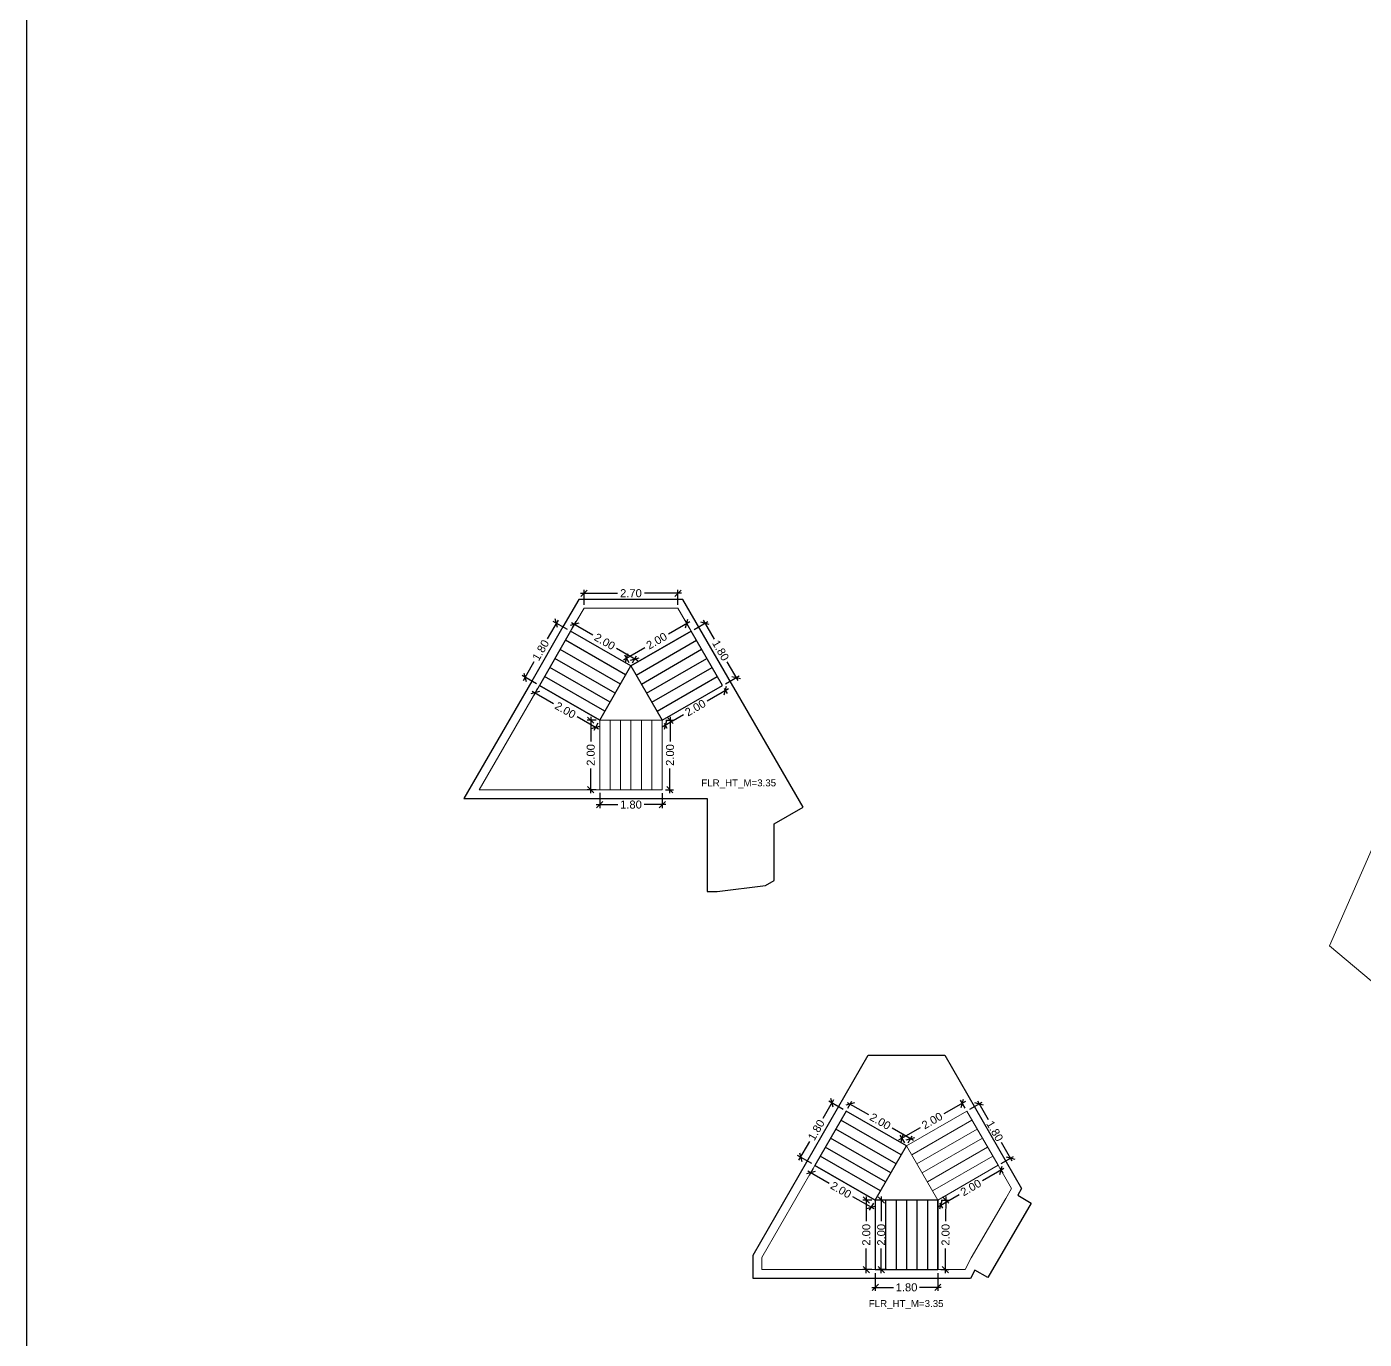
# Model space of a CAD drawing. Header units: metres. Extents: x 256329 to 886268, y -249371 to 355.
# Drawn here: x 281905.09 to 281943.54, y -317.33 to -279.59 of the extents above; entities that cross this region are included whole.
import ezdxf

# ---------------------------------------------------------------- set-up
doc = ezdxf.new("R2010")
doc.units = ezdxf.units.M
doc.header["$MEASUREMENT"] = 0
doc.header["$PDMODE"] = 35
doc.linetypes.add('CONTINOUS', pattern=[0])
doc.layers.get('0').update_dxf_attribs({"lineweight": 18})
doc.layers.get('Defpoints').update_dxf_attribs({"lineweight": 20})
doc.layers.add('BLK_1_FLR_19_BLT_UP_AREA', color=7, linetype='Continuous', true_color=0x995f4c)
doc.layers.add('SPA COMMENT', color=7, linetype='Continuous', true_color=0xeb0505)
for name, color, linetype, plot in [('BLK_1_FLR_19_STAIR_3', 7, 'Continuous', False), ('BLK_1_FLR_19_STAIR_3_FLIGHT_2', 7, 'Continuous', False), ('BLK_1_FLR_19_STAIR_4', 7, 'Continuous', False), ('BLK_1_FLR_19_STAIR_4_FLIGHT_2', 7, 'Continuous', False)]:
    doc.layers.add(name, color=color, linetype=linetype, plot=plot)
for name, color, linetype, lineweight in [('BLK_1_FLR_19_STAIR_3_FLIGHT_1', 7, 'Continuous', 0), ('BLK_1_FLR_19_STAIR_3_LANDING_1', 7, 'Continuous', 0), ('BLK_1_FLR_19_STAIR_3_LANDING_2', 7, 'Continuous', 0), ('BLK_1_FLR_19_STAIR_4_FLIGHT_1', 7, 'Continuous', 0), ('BLK_1_FLR_19_STAIR_4_LANDING_1', 7, 'Continuous', 0), ('BLK_1_FLR_19_STAIR_4_LANDING_2', 7, 'Continuous', 0)]:
    doc.layers.add(name, color=color, linetype=linetype, lineweight=lineweight)
doc.layers.add('BLK_1_FLR_19_STAIR_3_FLIGHT_3', color=7, linetype='Continuous')
doc.layers.add('BLK_1_FLR_19_STAIR_4_FLIGHT_3', color=7, linetype='Continuous')
doc.styles.get("Standard").update_dxf_attribs({"font": 'arial.ttf'})
doc.dimstyles.new('METRIC DIM', dxfattribs={"dimtxt": 0.23, "dimasz": 0.18, "dimexe": 0.1, "dimexo": 0.1, "dimgap": 0.09, "dimtad": 0, "dimzin": 0, "dimdsep": 46, "dimtxsty": 'Standard', "dimblk": 'OBLIQUE', "dimcen": 0, "dimdle": 0.1, "dimclrd": 147, "dimclre": 147, "dimclrt": 7, "dimadec": 0, "dimazin": 0, "dimtfac": 1, "dimtofl": 0, "dimtmove": 0, "dimatfit": 2, "dimfxl": 0.125, "dimtolj": 1, "dimtzin": 0, "dimarcsym": 0})

# ---------------------------------------------------------------- blocks, each defined once
blk = doc.blocks.new('_Oblique')
at = {"color": 0, "linetype": 'ByBlock', "lineweight": -2}
blk.add_line((-0.5, -0.5), (0.5, 0.5), dxfattribs=at)
blk = doc.blocks.new('*D487')
at = {"layer": 'BLK_1_FLR_19_STAIR_3_FLIGHT_2', "color": 147, "lineweight": -2, "transparency": 16777216}
for p, q in [((281929.485289, -315.424143), (281929.485473, -315.936114)), ((281931.285289, -315.423495), (281931.285473, -315.935467)), ((281929.385437, -315.83615), (281930.007937, -315.835926)), ((281931.385437, -315.835431), (281930.762937, -315.835655))]:
    blk.add_line(p, q, dxfattribs=at)
at = {"layer": 'Defpoints', "color": 0, "linetype": 'CONTINOUS', "transparency": 16777216}
for p in [(281929.485253, -315.324143, 0.042641), (281931.285253, -315.323496, 0.042641), (281929.485437, -315.836114)]:
    blk.add_point(p, dxfattribs=at)
at = {"layer": 'BLK_1_FLR_19_STAIR_3_FLIGHT_2', "color": 147, "linetype": 'CONTINOUS', "lineweight": -2, "transparency": 16777216, "xscale": 0.18, "yscale": 0.18, "zscale": 0.18}
for p, rotation in [((281929.485437, -315.836114), 180.020597), ((281931.285437, -315.835467), 0.020597)]:
    blk.add_blockref('_Oblique', p, dxfattribs=dict(at, rotation=rotation))
at = {"layer": 'BLK_1_FLR_19_STAIR_3_FLIGHT_2', "color": 7, "linetype": 'CONTINOUS', "transparency": 16777216, "insert": (281930.385437, -315.83579), "char_height": 0.23, "attachment_point": 5, "rotation": 0.0205967}
blk.add_mtext('\\A1;1.80', dxfattribs=at)
blk = doc.blocks.new('*D488')
at = {"layer": 'BLK_1_FLR_19_STAIR_3_FLIGHT_1', "color": 147, "lineweight": -2, "transparency": 16777216}
for p, q in [((281932.076775, -310.494171), (281931.460849, -310.848314)), ((281932.067376, -310.678443), (281931.940238, -310.457325)), ((281930.168233, -311.59154), (281930.784159, -311.237396)), ((281930.332217, -311.676121), (281930.205079, -311.455003))]:
    blk.add_line(p, q, dxfattribs=at)
at = {"layer": 'Defpoints', "color": 0, "linetype": 'CONTINOUS', "transparency": 16777216}
for p in [(281932.117221, -310.765134, 0.042641), (281930.254925, -311.541695), (281930.382062, -311.762812, 0.042641)]:
    blk.add_point(p, dxfattribs=at)
at = {"layer": 'BLK_1_FLR_19_STAIR_3_FLIGHT_1', "color": 147, "linetype": 'CONTINOUS', "lineweight": -2, "transparency": 16777216, "xscale": 0.18, "yscale": 0.18, "zscale": 0.18}
for p, rotation in [((281931.990084, -310.544016), 29.897956), ((281930.254925, -311.541695), 209.897956)]:
    blk.add_blockref('_Oblique', p, dxfattribs=dict(at, rotation=rotation))
at = {"layer": 'BLK_1_FLR_19_STAIR_3_FLIGHT_1', "color": 7, "linetype": 'CONTINOUS', "transparency": 16777216, "insert": (281931.122504, -311.042855), "char_height": 0.23, "attachment_point": 5, "rotation": 29.8979558}
blk.add_mtext('\\A1;2.00', dxfattribs=at)
blk = doc.blocks.new('*D489')
at = {"layer": 'BLK_1_FLR_19_STAIR_3_FLIGHT_3', "color": 147, "lineweight": -2, "transparency": 16777216}
for p, q in [((281928.676604, -310.515815), (281929.291958, -310.869414)), ((281928.697793, -310.679652), (281928.813131, -310.478933)), ((281930.584105, -311.611916), (281929.968751, -311.258317)), ((281930.431885, -311.676108), (281930.547224, -311.475389))]:
    blk.add_line(p, q, dxfattribs=at)
at = {"layer": 'Defpoints', "color": 0, "linetype": 'CONTINOUS', "transparency": 16777216}
for p in [(281928.763308, -310.565638), (281928.64797, -310.766357, 0.042641), (281930.382062, -311.762812, 0.042641)]:
    blk.add_point(p, dxfattribs=at)
at = {"layer": 'BLK_1_FLR_19_STAIR_3_FLIGHT_3', "color": 147, "linetype": 'CONTINOUS', "lineweight": -2, "transparency": 16777216, "xscale": 0.18, "yscale": 0.18, "zscale": 0.18}
for p, rotation in [((281928.763308, -310.565638), 150.117187), ((281930.497401, -311.562093), 330.117187)]:
    blk.add_blockref('_Oblique', p, dxfattribs=dict(at, rotation=rotation))
at = {"layer": 'BLK_1_FLR_19_STAIR_3_FLIGHT_3', "color": 7, "linetype": 'CONTINOUS', "transparency": 16777216, "insert": (281929.630355, -311.063866), "char_height": 0.23, "attachment_point": 5, "rotation": 330.1171874}
blk.add_mtext('\\A1;2.00', dxfattribs=at)
blk = doc.blocks.new('*D490')
at = {"layer": 'BLK_1_FLR_19_STAIR_3_LANDING_1', "color": 147, "lineweight": -2, "transparency": 16777216}
for p, q in [((281931.385252, -313.323943), (281931.612531, -313.324961)), ((281931.51298, -313.224514), (281931.509802, -313.93433)), ((281931.503131, -315.424711), (281931.506308, -314.714895)), ((281931.376298, -315.324142), (281931.603577, -315.32516))]:
    blk.add_line(p, q, dxfattribs=at)
at = {"layer": 'Defpoints', "color": 0, "linetype": 'CONTINOUS', "transparency": 16777216}
for p in [(281931.285253, -313.323496, 0.042641), (281931.276299, -315.323695, 0.042641), (281931.503578, -315.324712)]:
    blk.add_point(p, dxfattribs=at)
at = {"layer": 'BLK_1_FLR_19_STAIR_3_LANDING_1', "color": 147, "linetype": 'CONTINOUS', "lineweight": -2, "transparency": 16777216, "xscale": 0.18, "yscale": 0.18, "zscale": 0.18}
for p, rotation in [((281931.512532, -313.324513), 89.743523), ((281931.503578, -315.324712), 269.743523)]:
    blk.add_blockref('_Oblique', p, dxfattribs=dict(at, rotation=rotation))
at = {"layer": 'BLK_1_FLR_19_STAIR_3_LANDING_1', "color": 7, "linetype": 'CONTINOUS', "transparency": 16777216, "insert": (281931.508055, -314.324612), "char_height": 0.23, "attachment_point": 5, "rotation": 89.7435229}
blk.add_mtext('\\A1;2.00', dxfattribs=at)
blk = doc.blocks.new('*D491')
at = {"layer": 'BLK_1_FLR_19_STAIR_3_LANDING_1', "color": 147, "lineweight": -2, "transparency": 16777216}
for p, q in [((281933.187184, -312.419108), (281932.57277, -312.773685)), ((281933.06691, -312.410762), (281933.150556, -312.555704)), ((281931.282286, -313.518421), (281931.8967, -313.163844)), ((281931.335236, -313.410108), (281931.418882, -313.555049))]:
    blk.add_line(p, q, dxfattribs=at)
at = {"layer": 'Defpoints', "color": 0, "linetype": 'CONTINOUS', "transparency": 16777216}
for p in [(281933.016926, -312.32415, 0.042641), (281933.100572, -312.469092), (281931.285253, -313.323496, 0.042641)]:
    blk.add_point(p, dxfattribs=at)
at = {"layer": 'BLK_1_FLR_19_STAIR_3_LANDING_1', "color": 147, "linetype": 'CONTINOUS', "lineweight": -2, "transparency": 16777216, "xscale": 0.18, "yscale": 0.18, "zscale": 0.18}
for p, rotation in [((281933.100572, -312.469092), 29.98915999999999), ((281931.368898, -313.468437), 209.98916)]:
    blk.add_blockref('_Oblique', p, dxfattribs=dict(at, rotation=rotation))
at = {"layer": 'BLK_1_FLR_19_STAIR_3_LANDING_1', "color": 7, "linetype": 'CONTINOUS', "transparency": 16777216, "insert": (281932.234735, -312.968764), "char_height": 0.23, "attachment_point": 5, "rotation": 29.9891596}
blk.add_mtext('\\A1;2.00', dxfattribs=at)
blk = doc.blocks.new('*D492')
at = {"layer": 'BLK_1_FLR_19_STAIR_3_LANDING_2', "color": 147, "lineweight": -2, "transparency": 16777216}
for p, q in [((281927.544861, -312.485343), (281928.160215, -312.838942)), ((281927.701337, -312.413745), (281927.581743, -312.621871)), ((281929.452363, -313.581444), (281928.837008, -313.227845)), ((281929.43543, -313.4102), (281929.315835, -313.618326))]:
    blk.add_line(p, q, dxfattribs=at)
at = {"layer": 'Defpoints', "color": 0, "linetype": 'CONTINOUS', "transparency": 16777216}
for p in [(281927.631566, -312.535166), (281927.75116, -312.32704, 0.042641), (281929.485253, -313.323496, 0.042641)]:
    blk.add_point(p, dxfattribs=at)
at = {"layer": 'BLK_1_FLR_19_STAIR_3_LANDING_2', "color": 147, "linetype": 'CONTINOUS', "lineweight": -2, "transparency": 16777216, "xscale": 0.18, "yscale": 0.18, "zscale": 0.18}
for p, rotation in [((281927.631566, -312.535166), 150.117187), ((281929.365658, -313.531621), 330.117187)]:
    blk.add_blockref('_Oblique', p, dxfattribs=dict(at, rotation=rotation))
at = {"layer": 'BLK_1_FLR_19_STAIR_3_LANDING_2', "color": 7, "linetype": 'CONTINOUS', "transparency": 16777216, "insert": (281928.498612, -313.033394), "char_height": 0.23, "attachment_point": 5, "rotation": 330.1171874}
blk.add_mtext('\\A1;2.00', dxfattribs=at)
blk = doc.blocks.new('*D493')
at = {"layer": 'BLK_1_FLR_19_STAIR_3_LANDING_2', "color": 147, "lineweight": -2, "transparency": 16777216}
for p, q in [((281929.385253, -313.323496), (281929.129602, -313.323496)), ((281929.229602, -313.223496), (281929.229602, -313.933209)), ((281929.229602, -315.423496), (281929.229602, -314.713782)), ((281929.385253, -315.323496), (281929.129602, -315.323496))]:
    blk.add_line(p, q, dxfattribs=at)
at = {"layer": 'Defpoints', "color": 0, "linetype": 'CONTINOUS', "transparency": 16777216}
for p in [(281929.485253, -313.323496, 0.042641), (281929.229602, -315.323496), (281929.485253, -315.323496, 0.042641)]:
    blk.add_point(p, dxfattribs=at)
at = {"layer": 'BLK_1_FLR_19_STAIR_3_LANDING_2', "color": 147, "linetype": 'CONTINOUS', "lineweight": -2, "transparency": 16777216, "xscale": 0.18, "yscale": 0.18, "zscale": 0.18}
for p, rotation in [((281929.229602, -313.323496), 90), ((281929.229602, -315.323496), 270)]:
    blk.add_blockref('_Oblique', p, dxfattribs=dict(at, rotation=rotation))
at = {"layer": 'BLK_1_FLR_19_STAIR_3_LANDING_2', "color": 7, "linetype": 'CONTINOUS', "transparency": 16777216, "insert": (281929.229602, -314.323496), "char_height": 0.23, "attachment_point": 5, "rotation": 90}
blk.add_mtext('\\A1;2.00', dxfattribs=at)
blk = doc.blocks.new('*D494')
at = {"layer": 'BLK_1_FLR_19_STAIR_3_FLIGHT_1', "color": 147, "lineweight": -2, "transparency": 16777216}
for p, q in [((281932.203833, -310.71515), (281932.559763, -310.509744)), ((281932.423167, -310.473116), (281932.734315, -311.012276)), ((281933.422839, -312.205356), (281933.111691, -311.666196)), ((281933.103538, -312.274166), (281933.459468, -312.06876))]:
    blk.add_line(p, q, dxfattribs=at)
at = {"layer": 'Defpoints', "color": 0, "linetype": 'CONTINOUS', "transparency": 16777216}
for p in [(281932.117221, -310.765134, 0.042641), (281933.372856, -312.118744), (281933.016926, -312.32415, 0.042641)]:
    blk.add_point(p, dxfattribs=at)
at = {"layer": 'BLK_1_FLR_19_STAIR_3_FLIGHT_1', "color": 147, "linetype": 'CONTINOUS', "lineweight": -2, "transparency": 16777216, "xscale": 0.18, "yscale": 0.18, "zscale": 0.18}
for p, rotation in [((281932.473151, -310.559728), 119.98916), ((281933.372856, -312.118744), 299.98916)]:
    blk.add_blockref('_Oblique', p, dxfattribs=dict(at, rotation=rotation))
at = {"layer": 'BLK_1_FLR_19_STAIR_3_FLIGHT_1', "color": 7, "linetype": 'CONTINOUS', "transparency": 16777216, "insert": (281932.923003, -311.339236), "char_height": 0.23, "attachment_point": 5, "rotation": 299.9891596}
blk.add_mtext('\\A1;1.80', dxfattribs=at)
blk = doc.blocks.new('*D495')
at = {"layer": 'BLK_1_FLR_19_STAIR_3_FLIGHT_3', "color": 147, "lineweight": -2, "transparency": 16777216}
for p, q in [((281928.288669, -310.444559), (281927.978523, -310.984295)), ((281928.561265, -310.716534), (281928.152142, -310.481441)), ((281927.292214, -312.178652), (281927.602361, -311.638915)), ((281927.664456, -312.277217), (281927.255332, -312.042124))]:
    blk.add_line(p, q, dxfattribs=at)
at = {"layer": 'Defpoints', "color": 0, "linetype": 'CONTINOUS', "transparency": 16777216}
for p in [(281928.64797, -310.766357, 0.042641), (281927.342037, -312.091947), (281927.75116, -312.32704, 0.042641)]:
    blk.add_point(p, dxfattribs=at)
at = {"layer": 'BLK_1_FLR_19_STAIR_3_FLIGHT_3', "color": 147, "linetype": 'CONTINOUS', "lineweight": -2, "transparency": 16777216, "xscale": 0.18, "yscale": 0.18, "zscale": 0.18}
for p, rotation in [((281928.238847, -310.531264), 60.117187), ((281927.342037, -312.091947), 240.1171869999999)]:
    blk.add_blockref('_Oblique', p, dxfattribs=dict(at, rotation=rotation))
at = {"layer": 'BLK_1_FLR_19_STAIR_3_FLIGHT_3', "color": 7, "linetype": 'CONTINOUS', "transparency": 16777216, "insert": (281927.790442, -311.311605), "char_height": 0.23, "attachment_point": 5, "rotation": 60.1171874}
blk.add_mtext('\\A1;1.80', dxfattribs=at)
blk = doc.blocks.new('*D496')
at = {"layer": 'BLK_1_FLR_19_STAIR_4_FLIGHT_2', "color": 147, "lineweight": -2, "transparency": 16777216}
for p, q in [((281920.366972, -296.648841), (281920.056825, -297.188577)), ((281920.639568, -296.920816), (281920.230445, -296.685723)), ((281919.370517, -298.382934), (281919.680663, -297.843197)), ((281919.742758, -298.481499), (281919.333635, -298.246406))]:
    blk.add_line(p, q, dxfattribs=at)
at = {"layer": 'Defpoints', "color": 0, "linetype": 'CONTINOUS', "transparency": 16777216}
for p in [(281920.726273, -296.970639, 0.042641), (281919.42034, -298.296229), (281919.829463, -298.531322, 0.042641)]:
    blk.add_point(p, dxfattribs=at)
at = {"layer": 'BLK_1_FLR_19_STAIR_4_FLIGHT_2', "color": 147, "linetype": 'CONTINOUS', "lineweight": -2, "transparency": 16777216, "xscale": 0.18, "yscale": 0.18, "zscale": 0.18}
for p, rotation in [((281920.317149, -296.735546), 60.117187), ((281919.42034, -298.296229), 240.1171869999999)]:
    blk.add_blockref('_Oblique', p, dxfattribs=dict(at, rotation=rotation))
at = {"layer": 'BLK_1_FLR_19_STAIR_4_FLIGHT_2', "color": 7, "linetype": 'CONTINOUS', "transparency": 16777216, "insert": (281919.868744, -297.515887), "char_height": 0.23, "attachment_point": 5, "rotation": 60.1171874}
blk.add_mtext('\\A1;1.80', dxfattribs=at)
blk = doc.blocks.new('*D497')
at = {"layer": 'BLK_1_FLR_19_STAIR_4_LANDING_2', "color": 147, "lineweight": -2, "transparency": 16777216}
for p, q in [((281924.155078, -296.698453), (281923.539152, -297.052596)), ((281924.145678, -296.882725), (281924.018541, -296.661607)), ((281922.246536, -297.795822), (281922.862462, -297.441678)), ((281922.41052, -297.880403), (281922.283382, -297.659285))]:
    blk.add_line(p, q, dxfattribs=at)
at = {"layer": 'Defpoints', "color": 0, "linetype": 'CONTINOUS', "transparency": 16777216}
for p in [(281924.195524, -296.969416, 0.042641), (281922.333227, -297.745976), (281922.460365, -297.967094, 0.042641)]:
    blk.add_point(p, dxfattribs=at)
at = {"layer": 'BLK_1_FLR_19_STAIR_4_LANDING_2', "color": 147, "linetype": 'CONTINOUS', "lineweight": -2, "transparency": 16777216, "xscale": 0.18, "yscale": 0.18, "zscale": 0.18}
for p, rotation in [((281924.068386, -296.748298), 29.897956), ((281922.333227, -297.745976), 209.897956)]:
    blk.add_blockref('_Oblique', p, dxfattribs=dict(at, rotation=rotation))
at = {"layer": 'BLK_1_FLR_19_STAIR_4_LANDING_2', "color": 7, "linetype": 'CONTINOUS', "transparency": 16777216, "insert": (281923.200807, -297.247137), "char_height": 0.23, "attachment_point": 5, "rotation": 29.8979558}
blk.add_mtext('\\A1;2.00', dxfattribs=at)
blk = doc.blocks.new('*D498')
at = {"layer": 'BLK_1_FLR_19_STAIR_4_FLIGHT_2', "color": 147, "lineweight": -2, "transparency": 16777216}
for p, q in [((281920.754906, -296.720097), (281921.370261, -297.073696)), ((281920.776095, -296.883934), (281920.891434, -296.683215)), ((281922.662408, -297.816198), (281922.047054, -297.462599)), ((281922.510188, -297.88039), (281922.625526, -297.679671))]:
    blk.add_line(p, q, dxfattribs=at)
at = {"layer": 'Defpoints', "color": 0, "linetype": 'CONTINOUS', "transparency": 16777216}
for p in [(281920.841611, -296.76992), (281920.726273, -296.970639, 0.042641), (281922.460365, -297.967094, 0.042641)]:
    blk.add_point(p, dxfattribs=at)
at = {"layer": 'BLK_1_FLR_19_STAIR_4_FLIGHT_2', "color": 147, "linetype": 'CONTINOUS', "lineweight": -2, "transparency": 16777216, "xscale": 0.18, "yscale": 0.18, "zscale": 0.18}
for p, rotation in [((281920.841611, -296.76992), 150.117187), ((281922.575704, -297.766375), 330.117187)]:
    blk.add_blockref('_Oblique', p, dxfattribs=dict(at, rotation=rotation))
at = {"layer": 'BLK_1_FLR_19_STAIR_4_FLIGHT_2', "color": 7, "linetype": 'CONTINOUS', "transparency": 16777216, "insert": (281921.708657, -297.268148), "char_height": 0.23, "attachment_point": 5, "rotation": 330.1171874}
blk.add_mtext('\\A1;2.00', dxfattribs=at)
blk = doc.blocks.new('*D499')
at = {"layer": 'BLK_1_FLR_19_STAIR_4_FLIGHT_1', "color": 147, "lineweight": -2, "transparency": 16777216}
for p, q in [((281923.463554, -299.528225), (281923.690834, -299.529243)), ((281923.591282, -299.428796), (281923.588105, -300.138612)), ((281923.581433, -301.628993), (281923.584611, -300.919177)), ((281923.454601, -301.528424), (281923.68188, -301.529442))]:
    blk.add_line(p, q, dxfattribs=at)
at = {"layer": 'Defpoints', "color": 0, "linetype": 'CONTINOUS', "transparency": 16777216}
for p in [(281923.363555, -299.527777, 0.042641), (281923.354602, -301.527976, 0.042641), (281923.581881, -301.528994)]:
    blk.add_point(p, dxfattribs=at)
at = {"layer": 'BLK_1_FLR_19_STAIR_4_FLIGHT_1', "color": 147, "linetype": 'CONTINOUS', "lineweight": -2, "transparency": 16777216, "xscale": 0.18, "yscale": 0.18, "zscale": 0.18}
for p, rotation in [((281923.590835, -299.528795), 89.743523), ((281923.581881, -301.528994), 269.743523)]:
    blk.add_blockref('_Oblique', p, dxfattribs=dict(at, rotation=rotation))
at = {"layer": 'BLK_1_FLR_19_STAIR_4_FLIGHT_1', "color": 7, "linetype": 'CONTINOUS', "transparency": 16777216, "insert": (281923.586358, -300.528894), "char_height": 0.23, "attachment_point": 5, "rotation": 89.7435229}
blk.add_mtext('\\A1;2.00', dxfattribs=at)
blk = doc.blocks.new('*D500')
at = {"layer": 'BLK_1_FLR_19_STAIR_4_FLIGHT_3', "color": 147, "lineweight": -2, "transparency": 16777216}
for p, q in [((281925.265487, -298.62339), (281924.651073, -298.977967)), ((281925.145213, -298.615044), (281925.228858, -298.759986)), ((281923.360589, -299.722703), (281923.975003, -299.368126)), ((281923.413539, -299.614389), (281923.497185, -299.759331))]:
    blk.add_line(p, q, dxfattribs=at)
at = {"layer": 'Defpoints', "color": 0, "linetype": 'CONTINOUS', "transparency": 16777216}
for p in [(281925.095229, -298.528432, 0.042641), (281925.178875, -298.673374), (281923.363555, -299.527777, 0.042641)]:
    blk.add_point(p, dxfattribs=at)
at = {"layer": 'BLK_1_FLR_19_STAIR_4_FLIGHT_3', "color": 147, "linetype": 'CONTINOUS', "lineweight": -2, "transparency": 16777216, "xscale": 0.18, "yscale": 0.18, "zscale": 0.18}
for p, rotation in [((281925.178875, -298.673374), 29.98915999999999), ((281923.447201, -299.672719), 209.98916)]:
    blk.add_blockref('_Oblique', p, dxfattribs=dict(at, rotation=rotation))
at = {"layer": 'BLK_1_FLR_19_STAIR_4_FLIGHT_3', "color": 7, "linetype": 'CONTINOUS', "transparency": 16777216, "insert": (281924.313038, -299.173046), "char_height": 0.23, "attachment_point": 5, "rotation": 29.9891596}
blk.add_mtext('\\A1;2.00', dxfattribs=at)
blk = doc.blocks.new('*D501')
at = {"layer": 'BLK_1_FLR_19_STAIR_4_LANDING_1', "color": 147, "lineweight": -2, "transparency": 16777216}
for p, q in [((281919.623164, -298.689625), (281920.238518, -299.043224)), ((281919.77964, -298.618027), (281919.660046, -298.826153)), ((281921.530665, -299.785726), (281920.915311, -299.432127)), ((281921.513733, -299.614482), (281921.394138, -299.822608))]:
    blk.add_line(p, q, dxfattribs=at)
at = {"layer": 'Defpoints', "color": 0, "linetype": 'CONTINOUS', "transparency": 16777216}
for p in [(281919.709868, -298.739448), (281919.829463, -298.531322, 0.042641), (281921.563555, -299.527777, 0.042641)]:
    blk.add_point(p, dxfattribs=at)
at = {"layer": 'BLK_1_FLR_19_STAIR_4_LANDING_1', "color": 147, "linetype": 'CONTINOUS', "lineweight": -2, "transparency": 16777216, "xscale": 0.18, "yscale": 0.18, "zscale": 0.18}
for p, rotation in [((281919.709868, -298.739448), 150.117187), ((281921.443961, -299.735903), 330.117187)]:
    blk.add_blockref('_Oblique', p, dxfattribs=dict(at, rotation=rotation))
at = {"layer": 'BLK_1_FLR_19_STAIR_4_LANDING_1', "color": 7, "linetype": 'CONTINOUS', "transparency": 16777216, "insert": (281920.576915, -299.237676), "char_height": 0.23, "attachment_point": 5, "rotation": 330.1171874}
blk.add_mtext('\\A1;2.00', dxfattribs=at)
blk = doc.blocks.new('*D502')
at = {"layer": 'BLK_1_FLR_19_STAIR_4_LANDING_1', "color": 147, "lineweight": -2, "transparency": 16777216}
for p, q in [((281921.463555, -299.527777), (281921.207905, -299.527777)), ((281921.307905, -299.427777), (281921.307905, -300.137491)), ((281921.307905, -301.627777), (281921.307905, -300.918064)), ((281921.463555, -301.527777), (281921.207905, -301.527777))]:
    blk.add_line(p, q, dxfattribs=at)
at = {"layer": 'Defpoints', "color": 0, "linetype": 'CONTINOUS', "transparency": 16777216}
for p in [(281921.563555, -299.527777, 0.042641), (281921.307905, -301.527777), (281921.563555, -301.527777, 0.042641)]:
    blk.add_point(p, dxfattribs=at)
at = {"layer": 'BLK_1_FLR_19_STAIR_4_LANDING_1', "color": 147, "linetype": 'CONTINOUS', "lineweight": -2, "transparency": 16777216, "xscale": 0.18, "yscale": 0.18, "zscale": 0.18}
for p, rotation in [((281921.307905, -299.527777), 90), ((281921.307905, -301.527777), 270)]:
    blk.add_blockref('_Oblique', p, dxfattribs=dict(at, rotation=rotation))
at = {"layer": 'BLK_1_FLR_19_STAIR_4_LANDING_1', "color": 7, "linetype": 'CONTINOUS', "transparency": 16777216, "insert": (281921.307905, -300.527777), "char_height": 0.23, "attachment_point": 5, "rotation": 90}
blk.add_mtext('\\A1;2.00', dxfattribs=at)
blk = doc.blocks.new('*D503')
at = {"layer": 'BLK_1_FLR_19_STAIR_4_FLIGHT_3', "color": 147, "lineweight": -2, "transparency": 16777216}
for p, q in [((281924.282136, -296.919432), (281924.677643, -296.691186)), ((281924.541047, -296.654558), (281924.852195, -297.193718)), ((281925.540719, -298.386798), (281925.229571, -297.847638)), ((281925.181841, -298.478448), (281925.577348, -298.250202))]:
    blk.add_line(p, q, dxfattribs=at)
at = {"layer": 'Defpoints', "color": 0, "linetype": 'CONTINOUS', "transparency": 16777216}
for p in [(281924.195524, -296.969416, 0.042641), (281925.490736, -298.300186), (281925.095229, -298.528432, 0.042641)]:
    blk.add_point(p, dxfattribs=at)
at = {"layer": 'BLK_1_FLR_19_STAIR_4_FLIGHT_3', "color": 147, "linetype": 'CONTINOUS', "lineweight": -2, "transparency": 16777216, "xscale": 0.18, "yscale": 0.18, "zscale": 0.18}
for p, rotation in [((281924.591031, -296.74117), 119.98916), ((281925.490736, -298.300186), 299.98916)]:
    blk.add_blockref('_Oblique', p, dxfattribs=dict(at, rotation=rotation))
at = {"layer": 'BLK_1_FLR_19_STAIR_4_FLIGHT_3', "color": 7, "linetype": 'CONTINOUS', "transparency": 16777216, "insert": (281925.040883, -297.520678), "char_height": 0.23, "attachment_point": 5, "rotation": 299.9891596}
blk.add_mtext('\\A1;1.80', dxfattribs=at)
blk = doc.blocks.new('*D504')
at = {"layer": 'BLK_1_FLR_19_STAIR_4_FLIGHT_1', "color": 147, "lineweight": -2, "transparency": 16777216}
for p, q in [((281921.563555, -301.613979), (281921.563555, -302.054956)), ((281923.363555, -301.627777), (281923.363555, -302.054956)), ((281921.463555, -301.954956), (281922.086055, -301.954956)), ((281923.463555, -301.954956), (281922.841055, -301.954956))]:
    blk.add_line(p, q, dxfattribs=at)
at = {"layer": 'Defpoints', "color": 0, "linetype": 'CONTINOUS', "transparency": 16777216}
for p in [(281921.563555, -301.513979, 0.042641), (281923.363555, -301.527777, 0.042641), (281921.563555, -301.954956)]:
    blk.add_point(p, dxfattribs=at)
at = {"layer": 'BLK_1_FLR_19_STAIR_4_FLIGHT_1', "color": 147, "linetype": 'CONTINOUS', "lineweight": -2, "transparency": 16777216, "xscale": 0.18, "yscale": 0.18, "zscale": 0.18, "rotation": 180}
blk.add_blockref('_Oblique', (281921.563555, -301.954956), dxfattribs=at)
at = {"layer": 'BLK_1_FLR_19_STAIR_4_FLIGHT_1', "color": 147, "linetype": 'CONTINOUS', "lineweight": -2, "transparency": 16777216, "xscale": 0.18, "yscale": 0.18, "zscale": 0.18}
blk.add_blockref('_Oblique', (281923.363555, -301.954956), dxfattribs=at)
at = {"layer": 'BLK_1_FLR_19_STAIR_4_FLIGHT_1', "color": 7, "linetype": 'CONTINOUS', "transparency": 16777216, "insert": (281922.463555, -301.954956), "char_height": 0.23, "attachment_point": 5}
blk.add_mtext('\\A1;1.80', dxfattribs=at)
blk = doc.blocks.new('*D505')
at = {"layer": 'BLK_1_FLR_19_STAIR_4_LANDING_2', "color": 147, "lineweight": -2, "transparency": 16777216}
for p, q in [((281921.013266, -295.876986), (281922.072449, -295.876986)), ((281921.113266, -296.206865), (281921.113266, -295.776986)), ((281923.912206, -295.876986), (281922.853022, -295.876986)), ((281923.812206, -296.206201), (281923.812206, -295.776986))]:
    blk.add_line(p, q, dxfattribs=at)
at = {"layer": 'Defpoints', "color": 0, "linetype": 'CONTINOUS', "transparency": 16777216}
for p in [(281921.113266, -295.876986), (281921.113266, -296.306865, 0.042641), (281923.812206, -296.306201, 0.042641)]:
    blk.add_point(p, dxfattribs=at)
at = {"layer": 'BLK_1_FLR_19_STAIR_4_LANDING_2', "color": 147, "linetype": 'CONTINOUS', "lineweight": -2, "transparency": 16777216, "xscale": 0.18, "yscale": 0.18, "zscale": 0.18, "rotation": 180}
blk.add_blockref('_Oblique', (281921.113266, -295.876986), dxfattribs=at)
at = {"layer": 'BLK_1_FLR_19_STAIR_4_LANDING_2', "color": 147, "linetype": 'CONTINOUS', "lineweight": -2, "transparency": 16777216, "xscale": 0.18, "yscale": 0.18, "zscale": 0.18}
blk.add_blockref('_Oblique', (281923.812206, -295.876986), dxfattribs=at)
at = {"layer": 'BLK_1_FLR_19_STAIR_4_LANDING_2', "color": 7, "linetype": 'CONTINOUS', "transparency": 16777216, "insert": (281922.462736, -295.876986), "char_height": 0.23, "attachment_point": 5}
blk.add_mtext('\\A1;2.70', dxfattribs=at)
blk = doc.blocks.new('*D506')
at = {"layer": 'BLK_1_FLR_19_STAIR_3_FLIGHT_2', "color": 147, "lineweight": -2, "transparency": 16777216}
for p, q in [((281929.814344, -313.323496), (281929.558693, -313.323496)), ((281929.658693, -313.223496), (281929.658693, -313.933209)), ((281929.658693, -315.423496), (281929.658693, -314.713782)), ((281929.814344, -315.323496), (281929.558693, -315.323496))]:
    blk.add_line(p, q, dxfattribs=at)
at = {"layer": 'Defpoints', "color": 0, "linetype": 'CONTINOUS', "transparency": 16777216}
for p in [(281929.914344, -313.323496, 0.042641), (281929.658693, -315.323496), (281929.914344, -315.323496, 0.042641)]:
    blk.add_point(p, dxfattribs=at)
at = {"layer": 'BLK_1_FLR_19_STAIR_3_FLIGHT_2', "color": 147, "linetype": 'CONTINOUS', "lineweight": -2, "transparency": 16777216, "xscale": 0.18, "yscale": 0.18, "zscale": 0.18}
for p, rotation in [((281929.658693, -313.323496), 90), ((281929.658693, -315.323496), 270)]:
    blk.add_blockref('_Oblique', p, dxfattribs=dict(at, rotation=rotation))
at = {"layer": 'BLK_1_FLR_19_STAIR_3_FLIGHT_2', "color": 7, "linetype": 'CONTINOUS', "transparency": 16777216, "insert": (281929.658693, -314.323496), "char_height": 0.23, "attachment_point": 5, "rotation": 90}
blk.add_mtext('\\A1;2.00', dxfattribs=at)

msp = doc.modelspace()

# ---------------------------------------------------------------- linework, layer by layer
at = {"layer": 'BLK_1_FLR_19_BLT_UP_AREA', "color": 14, "linetype": 'ByBlock', "lineweight": 9, "elevation": 0.042641}
msp.add_lwpolyline([(281944.387581, -301.820989), (281942.543211, -306.011289), (281944.221027, -307.427431)], dxfattribs=at)
at = {"layer": 'BLK_1_FLR_19_STAIR_3', "color": 7, "linetype": 'CONTINOUS'}
msp.add_lwpolyline([(281929.279722, -309.158504), (281931.482514, -309.158504), (281933.694077, -312.990718), (281933.580946, -313.186517), (281933.969471, -313.416278), (281932.723779, -315.554459), (281932.347905, -315.338069), (281932.228172, -315.576775), (281925.976429, -315.578339), (281925.976261, -314.907387)], close=True, dxfattribs=at)
at = {"layer": 'BLK_1_FLR_19_STAIR_3_FLIGHT_1', "color": 3, "linetype": 'CONTINOUS'}
for p, q in [((281930.382062, -311.762812), (281932.117221, -310.765134)), ((281930.535498, -312.024316), (281932.267172, -311.02497)), ((281930.685449, -312.284152), (281932.417123, -311.284806)), ((281930.8354, -312.543988), (281932.567074, -311.544642)), ((281930.985351, -312.803824), (281932.717025, -311.804478)), ((281931.135302, -313.06366), (281932.866976, -312.064314)), ((281931.285253, -313.323496), (281933.016926, -312.32415))]:
    msp.add_line(p, q, dxfattribs=at)
at = {"layer": 'BLK_1_FLR_19_STAIR_3_FLIGHT_1', "ltscale": 0.05}
msp.add_lwpolyline([(281930.382062, -311.762812), (281931.285253, -313.323496), (281933.016926, -312.32415), (281932.117221, -310.765134), (281930.382062, -311.762812)], dxfattribs=at)
at = {"layer": 'BLK_1_FLR_19_STAIR_3_FLIGHT_2', "color": 3, "linetype": 'CONTINOUS'}
for p, q in [((281929.485253, -313.323496), (281929.485253, -315.323496)), ((281929.785253, -313.323496), (281929.785253, -315.323496)), ((281930.085253, -313.323496), (281930.085253, -315.323496)), ((281930.385253, -313.323496), (281930.385253, -315.323496)), ((281930.685253, -313.323496), (281930.685253, -315.323496)), ((281930.985253, -313.323496), (281930.985253, -315.323496)), ((281931.285253, -313.323496), (281931.285253, -315.323496))]:
    msp.add_line(p, q, dxfattribs=at)
at = {"layer": 'BLK_1_FLR_19_STAIR_3_FLIGHT_2', "color": 7, "linetype": 'CONTINOUS'}
msp.add_lwpolyline([(281931.285253, -313.323496), (281929.485253, -313.323496), (281929.485253, -315.323496), (281931.285253, -315.323496)], close=True, dxfattribs=at)
at = {"layer": 'BLK_1_FLR_19_STAIR_3_FLIGHT_3', "color": 3, "linetype": 'CONTINOUS'}
for p, q in [((281930.232594, -312.022926), (281928.498502, -311.026471)), ((281930.382062, -311.762812), (281928.64797, -310.766357)), ((281930.083126, -312.28304), (281928.349033, -311.286585)), ((281929.784189, -312.803268), (281928.050097, -311.806812)), ((281929.933658, -312.543154), (281928.199565, -311.546699)), ((281929.634721, -313.063382), (281927.900629, -312.066926)), ((281929.485253, -313.323496), (281927.75116, -312.32704))]:
    msp.add_line(p, q, dxfattribs=at)
at = {"layer": 'BLK_1_FLR_19_STAIR_3_FLIGHT_3', "color": 7, "linetype": 'CONTINOUS'}
msp.add_lwpolyline([(281928.64797, -310.766357), (281927.75116, -312.32704), (281929.485253, -313.323496), (281930.382062, -311.762812), (281928.64797, -310.766357)], dxfattribs=at)
at = {"layer": 'BLK_1_FLR_19_STAIR_3_LANDING_1', "color": 7, "linetype": 'CONTINOUS'}
msp.add_lwpolyline([(281931.285253, -313.323496), (281931.285253, -315.323496), (281932.071815, -315.323496), (281932.241769, -314.984668), (281932.241769, -314.984668), (281933.236151, -313.276916), (281933.236151, -313.276916), (281933.401557, -312.990642), (281933.016926, -312.32415), (281931.286466, -313.325593)], dxfattribs=at)
at = {"layer": 'BLK_1_FLR_19_STAIR_3_LANDING_2', "color": 7, "linetype": 'CONTINOUS'}
msp.add_lwpolyline([(281929.485253, -313.323496), (281927.75116, -312.32704), (281926.229597, -314.974957), (281926.229685, -315.324957), (281929.485253, -315.323496), (281929.485253, -313.323496)], dxfattribs=at)
at = {"layer": 'BLK_1_FLR_19_STAIR_4', "color": 7, "linetype": 'CONTINOUS'}
msp.add_lwpolyline([(281923.958402, -296.052847), (281920.967707, -296.053581), (281920.50703, -296.843738), (281919.609961, -298.404873), (281917.659151, -301.782759), (281924.651553, -301.779733), (281924.652223, -304.456325), (281924.941515, -304.456252), (281926.326698, -304.278687), (281926.58003, -304.132476), (281926.579718, -302.509535), (281927.410683, -302.029325)], close=True, dxfattribs=at)
at = {"layer": 'BLK_1_FLR_19_STAIR_4_FLIGHT_1', "color": 3, "linetype": 'CONTINOUS'}
for p, q in [((281921.563555, -299.527777), (281921.563555, -301.527777)), ((281921.863555, -299.527777), (281921.863555, -301.527777)), ((281922.163555, -299.527777), (281922.163555, -301.527777)), ((281922.463555, -299.527777), (281922.463555, -301.527777)), ((281922.763555, -299.527777), (281922.763555, -301.527777)), ((281923.063555, -299.527777), (281923.063555, -301.527777)), ((281923.363555, -299.527777), (281923.363555, -301.527777))]:
    msp.add_line(p, q, dxfattribs=at)
at = {"layer": 'BLK_1_FLR_19_STAIR_4_FLIGHT_1', "color": 7, "linetype": 'CONTINOUS'}
msp.add_lwpolyline([(281923.363555, -299.527777), (281921.563555, -299.527777), (281921.563555, -301.527777), (281923.363555, -301.527777)], close=True, dxfattribs=at)
at = {"layer": 'BLK_1_FLR_19_STAIR_4_FLIGHT_2', "color": 3, "linetype": 'CONTINOUS'}
for p, q in [((281922.460365, -297.967094), (281920.726273, -296.970639)), ((281922.161429, -298.487322), (281920.427336, -297.490867)), ((281922.310897, -298.227208), (281920.576804, -297.230753)), ((281922.01196, -298.747436), (281920.277868, -297.750981)), ((281921.713024, -299.267664), (281919.978931, -298.271208)), ((281921.862492, -299.00755), (281920.1284, -298.011094)), ((281921.563555, -299.527777), (281919.829463, -298.531322))]:
    msp.add_line(p, q, dxfattribs=at)
at = {"layer": 'BLK_1_FLR_19_STAIR_4_FLIGHT_2', "color": 7, "linetype": 'CONTINOUS'}
msp.add_lwpolyline([(281920.726273, -296.970639), (281919.829463, -298.531322), (281921.563555, -299.527777), (281922.460365, -297.967094), (281920.726273, -296.970639)], dxfattribs=at)
at = {"layer": 'BLK_1_FLR_19_STAIR_4_FLIGHT_3', "color": 3, "linetype": 'CONTINOUS'}
for p, q in [((281922.460365, -297.967094), (281924.195524, -296.969416)), ((281922.613801, -298.228598), (281924.345475, -297.229252)), ((281922.763752, -298.488433), (281924.495426, -297.489088)), ((281922.913703, -298.748269), (281924.645377, -297.748924)), ((281923.063654, -299.008105), (281924.795327, -298.00876)), ((281923.213605, -299.267941), (281924.945278, -298.268596)), ((281923.363555, -299.527777), (281925.095229, -298.528432))]:
    msp.add_line(p, q, dxfattribs=at)
at = {"layer": 'BLK_1_FLR_19_STAIR_4_FLIGHT_3', "ltscale": 0.05}
msp.add_lwpolyline([(281922.460365, -297.967094), (281923.363555, -299.527777), (281925.095229, -298.528432), (281924.195524, -296.969416), (281922.460365, -297.967094)], dxfattribs=at)
at = {"layer": 'BLK_1_FLR_19_STAIR_4_LANDING_1', "ltscale": 0.05}
msp.add_lwpolyline([(281921.563555, -299.527777), (281919.829463, -298.531322), (281918.098521, -301.528501), (281921.563555, -301.528501), (281921.563555, -299.527777)], dxfattribs=at)
at = {"layer": 'BLK_1_FLR_19_STAIR_4_LANDING_2', "color": 7, "linetype": 'CONTINOUS'}
msp.add_lwpolyline([(281923.812206, -296.306201), (281921.113266, -296.306865), (281920.726273, -296.970639), (281922.460365, -297.967094), (281924.195524, -296.969416), (281923.812206, -296.306201)], dxfattribs=at)
at = {"layer": 'SPA COMMENT'}
msp.add_lwpolyline([(282019.533834, -923.457838), (281905.092794, -923.457838), (281905.092794, 21.834427), (282019.533834, 21.834427)], close=True, dxfattribs=at)

# ---------------------------------------------------------------- texts
at = {"layer": 'BLK_1_FLR_19_STAIR_3', "color": 7, "linetype": 'CONTINOUS', "insert": (281931.449789, -316.201256, -0.042641), "char_height": 0.2, "attachment_point": 3}
msp.add_mtext_dynamic_manual_height_columns('FLR_HT_M=3.35', width=2.272281, gutter_width=0.405, heights=[0.300679], dxfattribs=at)
at = {"layer": 'BLK_1_FLR_19_STAIR_4', "color": 7, "linetype": 'CONTINOUS', "insert": (281926.635715, -301.229776, -0.042641), "char_height": 0.2, "attachment_point": 3}
msp.add_mtext_dynamic_manual_height_columns('FLR_HT_M=3.35', width=2.272281, gutter_width=0.405, heights=[0.300679], dxfattribs=at)

# ---------------------------------------------------------------- dimensions: what is measured, and where the dimension line sits
at = {"layer": 'BLK_1_FLR_19_STAIR_3_FLIGHT_1', "color": 2, "linetype": 'CONTINOUS'}
dim = msp.add_aligned_dim(p1=(281932.117221, -310.765134), p2=(281930.382062, -311.762812), distance=-0.255062, dimstyle='METRIC DIM', override={"dimfxl": 0.18}, dxfattribs=at)
dim.commit()
dim.dimension.update_dxf_attribs({"geometry": '*D488', "text_midpoint": (281931.122504, -311.042855, -0.042641)})
at = {"layer": 'BLK_1_FLR_19_STAIR_3_FLIGHT_1', "color": 1, "linetype": 'CONTINOUS'}
dim = msp.add_aligned_dim(p1=(281932.117221, -310.765134), p2=(281933.016926, -312.32415), distance=0.410947, dimstyle='METRIC DIM', override={"dimfxl": 0.18}, dxfattribs=at)
dim.commit()
dim.dimension.update_dxf_attribs({"geometry": '*D494', "text_midpoint": (281932.923003, -311.339236, -0.042641)})
at = {"layer": 'BLK_1_FLR_19_STAIR_3_FLIGHT_2', "color": 2, "linetype": 'CONTINOUS'}
dim = msp.add_aligned_dim(p1=(281929.914344, -313.323496), p2=(281929.914344, -315.323496), distance=-0.255651, dimstyle='METRIC DIM', override={"dimfxl": 0.18}, dxfattribs=at)
dim.commit()
dim.dimension.update_dxf_attribs({"geometry": '*D506', "text_midpoint": (281929.658693, -314.323496, -0.042641)})
at = {"layer": 'BLK_1_FLR_19_STAIR_3_FLIGHT_2', "color": 1, "linetype": 'CONTINOUS'}
dim = msp.add_aligned_dim(p1=(281931.285253, -315.323496), p2=(281929.485253, -315.324143), distance=0.511971, dimstyle='METRIC DIM', override={"dimfxl": 0.18}, dxfattribs=at)
dim.commit()
dim.dimension.update_dxf_attribs({"geometry": '*D487', "text_midpoint": (281930.385437, -315.83579, -0.042641)})
at = {"layer": 'BLK_1_FLR_19_STAIR_3_FLIGHT_3', "color": 1, "linetype": 'CONTINOUS'}
dim = msp.add_aligned_dim(p1=(281928.64797, -310.766357), p2=(281927.75116, -312.32704), distance=-0.471858, dimstyle='METRIC DIM', override={"dimfxl": 0.18}, dxfattribs=at)
dim.commit()
dim.dimension.update_dxf_attribs({"geometry": '*D495', "text_midpoint": (281927.790442, -311.311605, -0.042641)})
at = {"layer": 'BLK_1_FLR_19_STAIR_3_FLIGHT_3', "color": 2, "linetype": 'CONTINOUS'}
dim = msp.add_aligned_dim(p1=(281930.382062, -311.762812), p2=(281928.64797, -310.766357), distance=-0.231497, dimstyle='METRIC DIM', override={"dimfxl": 0.18}, dxfattribs=at)
dim.commit()
dim.dimension.update_dxf_attribs({"geometry": '*D489', "text_midpoint": (281929.630355, -311.063866, -0.042641)})
at = {"layer": 'BLK_1_FLR_19_STAIR_3_LANDING_1', "color": 1, "linetype": 'CONTINOUS'}
dim = msp.add_aligned_dim(p1=(281931.285253, -313.323496), p2=(281933.016926, -312.32415), distance=-0.167346, dimstyle='METRIC DIM', override={"dimfxl": 0.18}, dxfattribs=at)
dim.commit()
dim.dimension.update_dxf_attribs({"geometry": '*D491', "text_midpoint": (281932.234735, -312.968764, -0.042641)})
at = {"layer": 'BLK_1_FLR_19_STAIR_3_LANDING_1', "color": 2, "linetype": 'CONTINOUS'}
dim = msp.add_aligned_dim(p1=(281931.285253, -313.323496), p2=(281931.276299, -315.323695), distance=0.227281, dimstyle='METRIC DIM', override={"dimfxl": 0.18}, dxfattribs=at)
dim.commit()
dim.dimension.update_dxf_attribs({"geometry": '*D490', "text_midpoint": (281931.508055, -314.324612, -0.042641)})
at = {"layer": 'BLK_1_FLR_19_STAIR_3_LANDING_2', "color": 1, "linetype": 'CONTINOUS'}
dim = msp.add_aligned_dim(p1=(281929.485253, -313.323496), p2=(281927.75116, -312.32704), distance=0.24004, dimstyle='METRIC DIM', override={"dimfxl": 0.18}, dxfattribs=at)
dim.commit()
dim.dimension.update_dxf_attribs({"geometry": '*D492', "text_midpoint": (281928.498612, -313.033394, -0.042641)})
at = {"layer": 'BLK_1_FLR_19_STAIR_3_LANDING_2', "color": 2, "linetype": 'CONTINOUS'}
dim = msp.add_aligned_dim(p1=(281929.485253, -313.323496), p2=(281929.485253, -315.323496), distance=-0.255651, dimstyle='METRIC DIM', override={"dimfxl": 0.18}, dxfattribs=at)
dim.commit()
dim.dimension.update_dxf_attribs({"geometry": '*D493', "text_midpoint": (281929.229602, -314.323496, -0.042641)})
at = {"layer": 'BLK_1_FLR_19_STAIR_4_FLIGHT_1', "color": 2, "linetype": 'CONTINOUS'}
dim = msp.add_aligned_dim(p1=(281923.363555, -299.527777), p2=(281923.354602, -301.527976), distance=0.227281, dimstyle='METRIC DIM', override={"dimfxl": 0.18}, dxfattribs=at)
dim.commit()
dim.dimension.update_dxf_attribs({"geometry": '*D499', "text_midpoint": (281923.586358, -300.528894, -0.042641)})
at = {"layer": 'BLK_1_FLR_19_STAIR_4_FLIGHT_1', "color": 1, "linetype": 'CONTINOUS'}
dim = msp.add_linear_dim(base=(281921.563555, -301.954956, -0.042641), p1=(281923.363555, -301.527777), p2=(281921.563555, -301.513979), angle=180, dimstyle='METRIC DIM', override={"dimfxl": 0.18}, dxfattribs=at)
dim.commit()
dim.dimension.update_dxf_attribs({"geometry": '*D504', "text_midpoint": (281922.463555, -301.954956, -0.042641)})
at = {"layer": 'BLK_1_FLR_19_STAIR_4_FLIGHT_2', "color": 1, "linetype": 'CONTINOUS'}
dim = msp.add_aligned_dim(p1=(281920.726273, -296.970639), p2=(281919.829463, -298.531322), distance=-0.471858, dimstyle='METRIC DIM', override={"dimfxl": 0.18}, dxfattribs=at)
dim.commit()
dim.dimension.update_dxf_attribs({"geometry": '*D496', "text_midpoint": (281919.868744, -297.515887, -0.042641)})
at = {"layer": 'BLK_1_FLR_19_STAIR_4_FLIGHT_2', "color": 2, "linetype": 'CONTINOUS'}
dim = msp.add_aligned_dim(p1=(281922.460365, -297.967094), p2=(281920.726273, -296.970639), distance=-0.231497, dimstyle='METRIC DIM', override={"dimfxl": 0.18}, dxfattribs=at)
dim.commit()
dim.dimension.update_dxf_attribs({"geometry": '*D498', "text_midpoint": (281921.708657, -297.268148, -0.042641)})
at = {"layer": 'BLK_1_FLR_19_STAIR_4_FLIGHT_3', "color": 1, "linetype": 'CONTINOUS'}
dim = msp.add_aligned_dim(p1=(281924.195524, -296.969416), p2=(281925.095229, -298.528432), distance=0.456642, dimstyle='METRIC DIM', override={"dimfxl": 0.18}, dxfattribs=at)
dim.commit()
dim.dimension.update_dxf_attribs({"geometry": '*D503', "text_midpoint": (281925.040883, -297.520678, -0.042641)})
at = {"layer": 'BLK_1_FLR_19_STAIR_4_FLIGHT_3', "color": 2, "linetype": 'CONTINOUS'}
dim = msp.add_aligned_dim(p1=(281923.363555, -299.527777), p2=(281925.095229, -298.528432), distance=-0.167346, dimstyle='METRIC DIM', override={"dimfxl": 0.18}, dxfattribs=at)
dim.commit()
dim.dimension.update_dxf_attribs({"geometry": '*D500', "text_midpoint": (281924.313038, -299.173046, -0.042641)})
at = {"layer": 'BLK_1_FLR_19_STAIR_4_LANDING_1', "color": 1, "linetype": 'CONTINOUS'}
dim = msp.add_aligned_dim(p1=(281921.563555, -299.527777), p2=(281919.829463, -298.531322), distance=0.24004, dimstyle='METRIC DIM', override={"dimfxl": 0.18}, dxfattribs=at)
dim.commit()
dim.dimension.update_dxf_attribs({"geometry": '*D501', "text_midpoint": (281920.576915, -299.237676, -0.042641)})
at = {"layer": 'BLK_1_FLR_19_STAIR_4_LANDING_1', "color": 2, "linetype": 'CONTINOUS'}
dim = msp.add_aligned_dim(p1=(281921.563555, -299.527777), p2=(281921.563555, -301.527777), distance=-0.25565, dimstyle='METRIC DIM', override={"dimfxl": 0.18}, dxfattribs=at)
dim.commit()
dim.dimension.update_dxf_attribs({"geometry": '*D502', "text_midpoint": (281921.307905, -300.527777, -0.042641)})
at = {"layer": 'BLK_1_FLR_19_STAIR_4_LANDING_2', "color": 1, "linetype": 'CONTINOUS'}
dim = msp.add_linear_dim(base=(281921.113266, -295.876986, -0.042641), p1=(281923.812206, -296.306201), p2=(281921.113266, -296.306865), angle=180, dimstyle='METRIC DIM', override={"dimfxl": 0.18}, dxfattribs=at)
dim.commit()
dim.dimension.update_dxf_attribs({"geometry": '*D505', "text_midpoint": (281922.462736, -295.876986, -0.042641)})
at = {"layer": 'BLK_1_FLR_19_STAIR_4_LANDING_2', "color": 2, "linetype": 'CONTINOUS'}
dim = msp.add_aligned_dim(p1=(281924.195524, -296.969416), p2=(281922.460365, -297.967094), distance=-0.255063, dimstyle='METRIC DIM', override={"dimfxl": 0.18}, dxfattribs=at)
dim.commit()
dim.dimension.update_dxf_attribs({"geometry": '*D497', "text_midpoint": (281923.200807, -297.247137, -0.042641)})

doc.saveas('drawing.dxf')
